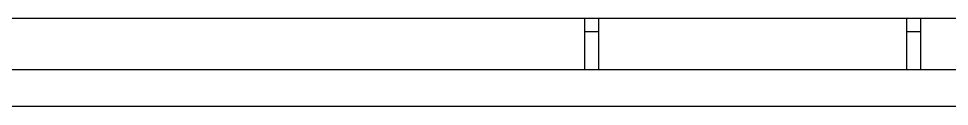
# Model space of a CAD drawing. Extents: x 0 to 594, y 0 to 420.
# Drawn here: x 262.76 to 269.41, y 352.8 to 353.43 of the extents above; entities that cross this region are included whole.
import ezdxf

# ---------------------------------------------------------------- set-up
doc = ezdxf.new("R2010")
doc.units = 0
doc.header["$LTSCALE"] = 32.67
doc.layers.add('10000_FRONT', color=7, linetype='CONTINUOUS')

msp = doc.modelspace()

# ---------------------------------------------------------------- linework, layer by layer
at = {"layer": '10000_FRONT', "color": 7, "linetype": 'CONTINUOUS'}
for p, q in [((275.9, 353.4338), (260.1, 353.4338)), ((266.8, 353.4338), (266.8, 353.0665)), ((266.9, 353.4338), (266.9, 353.0661)), ((269.1, 353.4338), (269.1, 353.0661)), ((269.2, 353.4338), (269.2, 353.0665)), ((266.9, 353.3373), (266.8, 353.3373)), ((269.2, 353.3373), (269.1, 353.3373)), ((275.9, 353.0661), (260.1, 353.0661)), ((275.9, 352.8024), (260.1, 352.8024))]:
    msp.add_line(p, q, dxfattribs=at)

doc.saveas('drawing.dxf')
